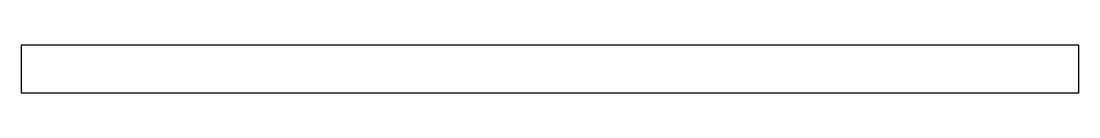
# Model space of a CAD drawing. Header units: millimetres. Extents: x -260 to -6, y -96 to -85.
import ezdxf

# ---------------------------------------------------------------- set-up
doc = ezdxf.new("R2010")
doc.units = ezdxf.units.MM
doc.layers.get('0').update_dxf_attribs({"linetype": 'CONTINUOUS'})

msp = doc.modelspace()

# ---------------------------------------------------------------- linework, layer by layer
msp.add_lwpolyline([(-6, -96.31), (-6, -85), (-259.5, -85), (-259.5, -96.31)], close=True)

doc.saveas('drawing.dxf')
